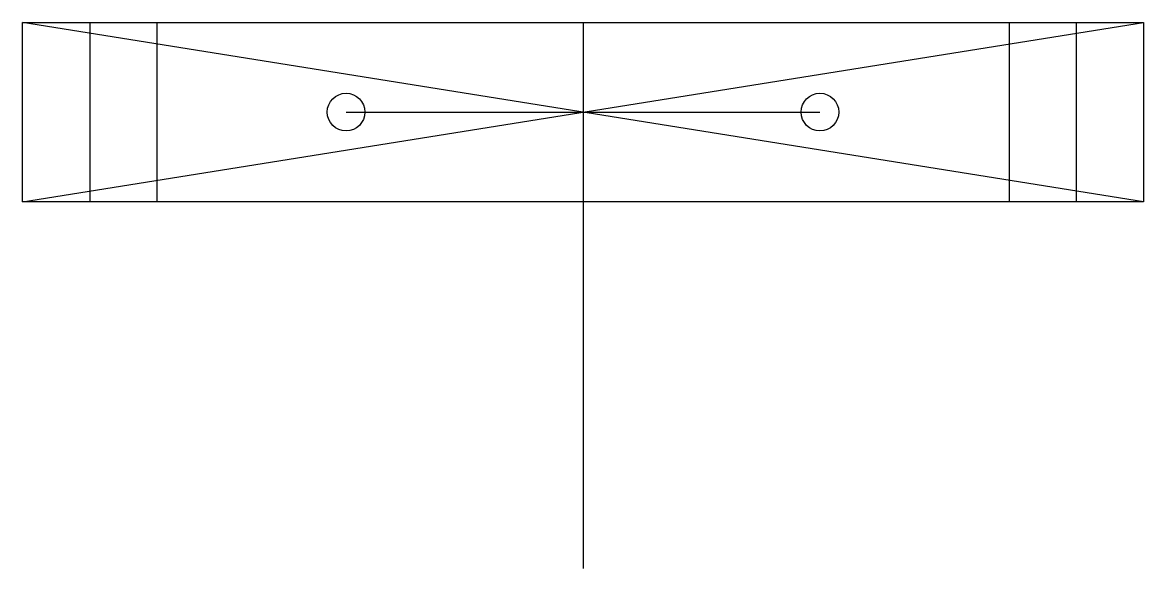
# Model space of a CAD drawing. Header units: millimetres. Extents: x -63 to 62, y 0 to 61.
import ezdxf

# ---------------------------------------------------------------- set-up
doc = ezdxf.new("R2010")
doc.units = ezdxf.units.MM
doc.layers.get('0').update_dxf_attribs({"linetype": 'CONTINUOUS'})

msp = doc.modelspace()

# ---------------------------------------------------------------- linework, layer by layer
for p, q in [((-62.5, 40.9), (-62.5, 60.9)), ((-62.5, 60.9), (62.5, 60.9)), ((62.5, 40.9), (-62.5, 60.9)), ((-62.5, 40.9), (62.5, 60.9)), ((-55, 60.9), (-55, 40.9)), ((-47.5, 60.9), (-47.5, 40.9)), ((0, 60.9), (0, 0)), ((47.5, 60.9), (47.5, 40.9)), ((55, 60.9), (55, 40.9)), ((62.5, 60.9), (62.5, 40.9)), ((-26.42, 50.9), (26.42, 50.9)), ((62.5, 40.9), (-62.5, 40.9))]:
    msp.add_line(p, q)
for centre in [(-26.42, 50.9), (26.42, 50.9)]:
    msp.add_circle(centre, 2.1)

doc.saveas('drawing.dxf')
